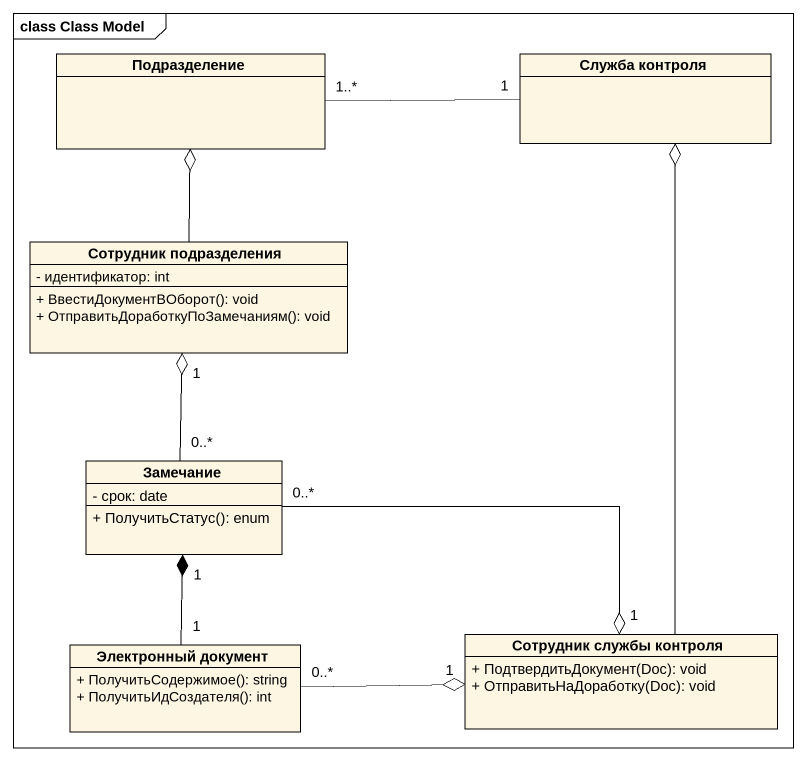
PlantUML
@startuml
mainframe class Class Model
hide circle
hide empty members
skinparam classAttributeIconSize 0
class Подразделение
class "Служба контроля" as Служба_контроля
class "Сотрудник подразделения" as Сотрудник_подразделения {
  - идентификатор: int
  + ВвестиДокументВОборот(): void
  + ОтправитьДоработкуПоЗамечаниям(): void
}
class Замечание {
  - срок: date
  + ПолучитьСтатус(): enum
}
class "Электронный документ" as Электронный_документ {
  + ПолучитьСодержимое(): string
  + ПолучитьИдСоздателя(): int
}
class "Сотрудник службы контроля" as Сотрудник_службы_контроля {
  + ПодтвердитьДокумент(Doc): void
  + ОтправитьНаДоработку(Doc): void
}
Подразделение "1..*" -right- "1" Служба_контроля
Сотрудник_подразделения -up-o Подразделение
Замечание "0..*" -up-o "1" Сотрудник_подразделения
Замечание "0..*" -right-o "1" Сотрудник_службы_контроля
Электронный_документ "1" -up-* "1" Замечание
Электронный_документ "0..*" -right-o "1" Сотрудник_службы_контроля
Сотрудник_службы_контроля -up-o Служба_контроля
@enduml
